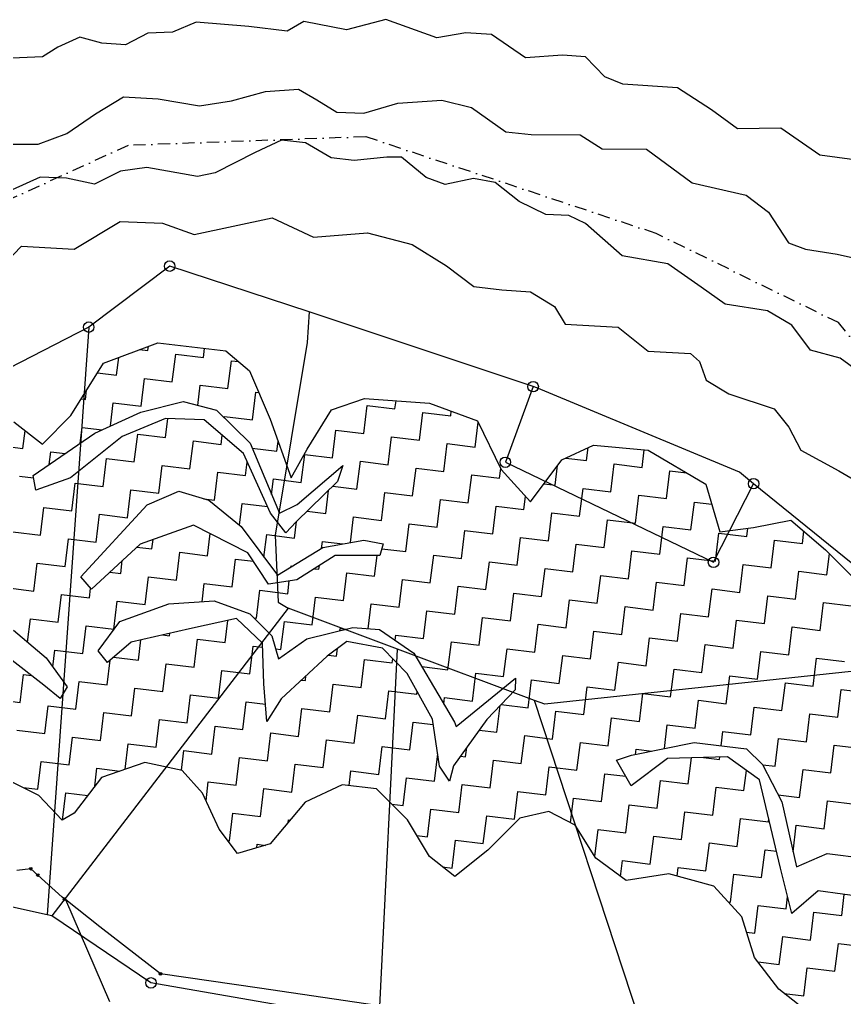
# Model space of a CAD drawing. Header units: metres. Extents: x 302961 to 304417, y 1943136 to 1944048.
# Drawn here: x 303729.3 to 304069.7, y 1943644.2 to 1944047.7 of the extents above; entities that cross this region are included whole.
import ezdxf

# ---------------------------------------------------------------- set-up
doc = ezdxf.new("R2010")
doc.units = ezdxf.units.M
doc.linetypes.add('DASHDOT', pattern=[1, 0.5, -0.25, 0, -0.25])
for name, color, linetype in [('LINE_WATER', 4, 'Continuous'), ('POLY_HATCH', 12, 'Continuous'), ('POLY_PARCEL', 6, 'Continuous'), ('POLY_WATER', 4, 'Continuous'), ('V_BOUND_STREAM_LINE', 7, 'DASHDOT')]:
    doc.layers.add(name, color=color, linetype=linetype)

msp = doc.modelspace()

# ---------------------------------------------------------------- linework, layer by layer
for centre, radius in [((303791.23, 1943945.94), 2.17), ((303757.82, 1943920.77), 2.17), ((303941.22, 1943896.22), 2.17), ((303929.75, 1943865.01), 2.17), ((304032.21, 1943856.18), 2.17), ((304015.69, 1943823.74), 2.17), ((303733.88, 1943697.33), 0.552), ((303736.77, 1943694.73), 0.552), ((303747.83, 1943684.71), 0.552), ((303787.43, 1943653.98), 0.552), ((303783.51, 1943650.22), 2.17)]:
    msp.add_circle(centre, radius)
at = {"layer": 'LINE_WATER'}
for p, q in [((303816.74, 1944014.19), (303830.77, 1944018.02)), ((303830.77, 1944018.02), (303844.44, 1944018.97)), ((303844.44, 1944018.97), (303851.93, 1944014.56)), ((303760.67, 1944008.8), (303772.18, 1944015.84)), ((303772.18, 1944015.84), (303786.51, 1944014.97)), ((303786.51, 1944014.97), (303803.5, 1944012.02)), ((303803.5, 1944012.02), (303816.74, 1944014.19)), ((303851.93, 1944014.56), (303860.2, 1944009.48)), ((303885.43, 1944013.1), (303903.52, 1944014.39)), ((303903.52, 1944014.39), (303915.85, 1944011.43)), ((303860.2, 1944009.48), (303871.37, 1944008.99)), ((303871.37, 1944008.99), (303885.43, 1944013.1)), ((303915.85, 1944011.43), (303929.92, 1944001.27)), ((303748.74, 1944000.64), (303760.67, 1944008.8)), ((303736.98, 1943996.25), (303748.74, 1944000.64)), ((303837.44, 1943997.86), (303826.55, 1943992.88)), ((303847.27, 1943996.82), (303837.44, 1943997.86)), ((303929.92, 1944001.27), (303940.44, 1944000.28)), ((303940.44, 1944000.28), (303960.69, 1944000.14)), ((303960.69, 1944000.14), (303969.76, 1943994.38)), ((303720.21, 1943996.25), (303736.98, 1943996.25)), ((303857.94, 1943990.67), (303847.27, 1943996.82)), ((303969.76, 1943994.38), (303987.97, 1943994.2)), ((303987.97, 1943994.2), (304006.82, 1943980.25)), ((303826.55, 1943992.88), (303810.05, 1943984.38)), ((303867.43, 1943989.51), (303857.94, 1943990.67)), ((303880.8, 1943990.95), (303867.43, 1943989.51)), ((303886.87, 1943990.86), (303880.8, 1943990.95)), ((303897.1, 1943982.5), (303886.87, 1943990.86)), ((303781.84, 1943986.69), (303770.88, 1943985.11)), ((303802.66, 1943982.85), (303781.84, 1943986.69)), ((303737.79, 1943982.67), (303726.22, 1943977.45)), ((303748.66, 1943982.16), (303737.79, 1943982.67)), ((303760.27, 1943979.77), (303748.66, 1943982.16)), ((303770.88, 1943985.11), (303760.27, 1943979.77)), ((303810.05, 1943984.38), (303802.66, 1943982.85)), ((303904.92, 1943979.61), (303897.1, 1943982.5)), ((303916.64, 1943982.06), (303904.92, 1943979.61)), ((303925.6, 1943980.48), (303916.64, 1943982.06)), ((303935.41, 1943972.66), (303925.6, 1943980.48)), ((304006.82, 1943980.25), (304029.1, 1943975.2)), ((304029.1, 1943975.2), (304038.32, 1943968.25)), ((303946.49, 1943967.26), (303935.41, 1943972.66)), ((303801.34, 1943959.03), (303833.52, 1943965.82)), ((303833.52, 1943965.82), (303850.63, 1943957.92)), ((303955.9, 1943966.76), (303946.49, 1943967.26)), ((303962.87, 1943963.49), (303955.9, 1943966.76)), ((304038.32, 1943968.25), (304046.54, 1943955.6)), ((303751.76, 1943952.97), (303770.75, 1943964.39)), ((303770.75, 1943964.39), (303788.26, 1943963.65)), ((303788.26, 1943963.65), (303801.34, 1943959.03)), ((303978.01, 1943950.16), (303962.87, 1943963.49)), ((303850.63, 1943957.92), (303872.87, 1943959.63)), ((303872.87, 1943959.63), (303891.28, 1943954.82)), ((303715.29, 1943938.79), (303730.11, 1943954.21)), ((303730.11, 1943954.21), (303751.76, 1943952.97)), ((303891.28, 1943954.82), (303905.49, 1943946.11)), ((304046.54, 1943955.6), (304053.66, 1943952.99)), ((304053.66, 1943952.99), (304066.67, 1943950.82)), ((303996.8, 1943946.9), (303978.01, 1943950.16)), ((304066.67, 1943950.82), (304078.45, 1943948.22)), ((303905.49, 1943946.11), (303916.69, 1943937.52)), ((304010.6, 1943937.29), (303996.8, 1943946.9)), ((303916.69, 1943937.52), (303928.29, 1943936.11)), ((304020.51, 1943930.26), (304010.6, 1943937.29)), ((303928.29, 1943936.11), (303940.2, 1943935.36)), ((303940.2, 1943935.36), (303950.07, 1943929.26)), ((303950.07, 1943929.26), (303954.42, 1943921.98)), ((304037.91, 1943927.5), (304020.51, 1943930.26)), ((304047.95, 1943921.58), (304037.91, 1943927.5)), ((303954.42, 1943921.98), (303976.3, 1943920.71)), ((303976.3, 1943920.71), (303988.73, 1943910.81)), ((304055.68, 1943911.26), (304047.95, 1943921.58)), ((303988.73, 1943910.81), (304006.22, 1943909.85)), ((304006.22, 1943909.85), (304009.9, 1943906.6)), ((304067.99, 1943907.98), (304055.68, 1943911.26)), ((304009.9, 1943906.6), (304012.57, 1943898.83)), ((304075.05, 1943902.75), (304067.99, 1943907.98)), ((304012.57, 1943898.83), (304022.03, 1943893.25)), ((304022.03, 1943893.25), (304040.74, 1943887.01)), ((304040.74, 1943887.01), (304046.7, 1943879.53)), ((304046.7, 1943879.53), (304051.73, 1943870.07)), ((304051.73, 1943870.07), (304067.34, 1943861.42)), ((304067.34, 1943861.42), (304082.7, 1943852.56))]:
    msp.add_line(p, q, dxfattribs=at)
at = {"layer": 'POLY_HATCH'}
for p, q in [((303763.91, 1943905.86), (303786.35, 1943914.33)), ((303786.35, 1943914.33), (303814.35, 1943910.92)), ((303814.35, 1943910.92), (303824.23, 1943902.71)), ((303750.42, 1943884.37), (303763.91, 1943905.86)), ((303824.23, 1943902.71), (303832.67, 1943882.76)), ((303779.28, 1943885.74), (303796.75, 1943890.03)), ((303796.75, 1943890.03), (303810.52, 1943886.51)), ((303858.06, 1943886.67), (303871.61, 1943891.33)), ((303871.61, 1943891.33), (303898.4, 1943889.46)), ((303898.4, 1943889.46), (303918.21, 1943882.14)), ((303760.35, 1943877.06), (303779.28, 1943885.74)), ((303810.52, 1943886.51), (303824.44, 1943872.91)), ((303848, 1943870.38), (303858.06, 1943886.67)), ((303726.93, 1943881.63), (303738.79, 1943872.47)), ((303738.79, 1943872.47), (303750.42, 1943884.37)), ((303789.5, 1943883.12), (303771.64, 1943875.68)), ((303805.46, 1943882.55), (303789.5, 1943883.12)), ((303821.64, 1943868.67), (303805.46, 1943882.55)), ((303832.67, 1943882.76), (303841.3, 1943858.58)), ((303918.21, 1943882.14), (303928.03, 1943862.02)), ((303734.85, 1943859.55), (303760.35, 1943877.06)), ((303771.64, 1943875.68), (303750.31, 1943858.59)), ((303824.44, 1943872.91), (303836.49, 1943843.96)), ((303832.82, 1943843.95), (303821.64, 1943868.67)), ((303841.3, 1943858.58), (303848, 1943870.38)), ((303953.08, 1943865.98), (303966.1, 1943872.1)), ((303966.1, 1943872.1), (303988.66, 1943870.05)), ((303988.66, 1943870.05), (304012.55, 1943855.93)), ((303940.09, 1943848.64), (303953.08, 1943865.98)), ((303843.81, 1943847.65), (303862.72, 1943863.66)), ((303862.72, 1943863.66), (303860.54, 1943857.06)), ((303928.03, 1943862.02), (303940.09, 1943848.64)), ((303735.94, 1943853.47), (303734.85, 1943859.55)), ((303750.31, 1943858.59), (303735.94, 1943853.47)), ((303860.54, 1943857.06), (303843.38, 1943840.37)), ((303781.93, 1943847.4), (303795, 1943853.14)), ((303795, 1943853.14), (303807.37, 1943849.34)), ((304012.55, 1943855.93), (304018.23, 1943836.31)), ((303807.37, 1943849.34), (303820.71, 1943838.55)), ((303754.5, 1943817.77), (303781.93, 1943847.4)), ((303836.49, 1943843.96), (303843.81, 1943847.65)), ((303839.17, 1943835.85), (303832.82, 1943843.95)), ((303843.38, 1943840.37), (303839.17, 1943835.85)), ((304032.13, 1943838.12), (304047.59, 1943841.14)), ((304047.59, 1943841.14), (304061.88, 1943828.89)), ((303801.08, 1943839.12), (303779.05, 1943831.27)), ((303823.51, 1943827.68), (303801.08, 1943839.12)), ((303820.71, 1943838.55), (303835.67, 1943818.41)), ((304018.23, 1943836.31), (304032.13, 1943838.12)), ((303854.47, 1943829.86), (303871.33, 1943832.84)), ((303871.33, 1943832.84), (303879.4, 1943831.4)), ((303779.05, 1943831.27), (303758.91, 1943812.65)), ((303835.67, 1943818.41), (303854.47, 1943829.86)), ((303879.4, 1943831.4), (303877.89, 1943826.55)), ((304061.88, 1943828.89), (304077.83, 1943812.93)), ((303832.01, 1943814.73), (303823.51, 1943827.68)), ((303859.56, 1943826.49), (303843.68, 1943816.52)), ((303877.89, 1943826.55), (303859.56, 1943826.49)), ((303758.91, 1943812.65), (303754.5, 1943817.77)), ((303843.68, 1943816.52), (303832.01, 1943814.73)), ((303790.94, 1943806.57), (303809.6, 1943807.82)), ((303809.6, 1943807.82), (303824.37, 1943802.49)), ((303770.68, 1943799.35), (303790.94, 1943806.57)), ((303818.84, 1943800.53), (303799.38, 1943796.29)), ((303829.51, 1943790.42), (303818.84, 1943800.53)), ((303824.37, 1943802.49), (303833.4, 1943793.47)), ((303726.8, 1943795.72), (303740.27, 1943784.31)), ((303761.71, 1943787.23), (303770.68, 1943799.35)), ((303799.38, 1943796.29), (303775.37, 1943790.85)), ((303847.78, 1943792.15), (303866.86, 1943796.88)), ((303866.86, 1943796.88), (303877.76, 1943795.99)), ((303877.76, 1943795.99), (303892.01, 1943786.32)), ((303833.4, 1943793.47), (303836.2, 1943783.88)), ((303836.2, 1943783.88), (303847.78, 1943792.15)), ((303775.37, 1943790.85), (303765.53, 1943782.36)), ((303830.1, 1943773.61), (303829.51, 1943790.42)), ((303864.38, 1943791.01), (303856.16, 1943784.97)), ((303879.04, 1943788.34), (303864.38, 1943791.01)), ((303889.21, 1943777.85), (303879.04, 1943788.34)), ((303739.29, 1943773.1), (303725.01, 1943784.22)), ((303740.27, 1943784.31), (303748.97, 1943772.31)), ((303765.53, 1943782.36), (303761.71, 1943787.23)), ((303856.16, 1943784.97), (303837.28, 1943767.45)), ((303892.01, 1943786.32), (303903.68, 1943766.4)), ((303899.68, 1943758.96), (303889.21, 1943777.85)), ((303909.46, 1943756.01), (303933.91, 1943775.93)), ((303933.91, 1943775.93), (303933.77, 1943771.1)), ((303746.05, 1943767.58), (303739.29, 1943773.1)), ((303748.97, 1943772.31), (303746.05, 1943767.58)), ((303831.29, 1943758.05), (303830.1, 1943773.61)), ((303837.28, 1943767.45), (303831.29, 1943758.05)), ((303933.77, 1943771.1), (303922.14, 1943758.87)), ((303903.68, 1943766.4), (303908.8, 1943757.85)), ((303902.62, 1943739.66), (303899.68, 1943758.96)), ((303922.14, 1943758.87), (303908.37, 1943739.84)), ((303908.8, 1943757.85), (303909.46, 1943756.01)), ((303981.87, 1943744.13), (304007.66, 1943749.37)), ((304007.66, 1943749.37), (304029.23, 1943746.74)), ((303975.57, 1943742.11), (303981.87, 1943744.13)), ((304021.39, 1943743.51), (303996.61, 1943742.8)), ((304034.66, 1943733.97), (304021.39, 1943743.51)), ((304029.23, 1943746.74), (304035.91, 1943740.34)), ((303781.03, 1943741.18), (303763.08, 1943734.96)), ((303796.42, 1943737.9), (303781.03, 1943741.18)), ((303906.71, 1943733.44), (303902.62, 1943739.66)), ((303908.37, 1943739.84), (303906.71, 1943733.44)), ((303981.74, 1943731.58), (303975.57, 1943742.11)), ((303996.61, 1943742.8), (303981.74, 1943731.58)), ((304035.91, 1943740.34), (304043.81, 1943724.94)), ((303804.74, 1943728.48), (303796.42, 1943737.9)), ((303737.27, 1943727.59), (303722.39, 1943735.01)), ((303763.08, 1943734.96), (303751.81, 1943720.21)), ((303862.36, 1943731.97), (303847.09, 1943724.72)), ((303876.53, 1943730.24), (303862.36, 1943731.97)), ((304043.26, 1943697.53), (304034.66, 1943733.97)), ((303746.9, 1943717.31), (303737.27, 1943727.59)), ((303811.7, 1943713.61), (303804.74, 1943728.48)), ((303889.36, 1943717.46), (303876.53, 1943730.24)), ((303847.09, 1943724.72), (303832.72, 1943707.55)), ((304043.81, 1943724.94), (304049.86, 1943698.13)), ((303751.81, 1943720.21), (303746.9, 1943717.31)), ((303947.67, 1943720.87), (303935.76, 1943718.12)), ((303958.57, 1943715.34), (303947.67, 1943720.87)), ((303898.4, 1943702.35), (303889.36, 1943717.46)), ((303935.76, 1943718.12), (303922.58, 1943705.01)), ((303967.08, 1943701.68), (303958.57, 1943715.34)), ((303819.25, 1943703.58), (303811.7, 1943713.61)), ((303832.72, 1943707.55), (303819.25, 1943703.58)), ((303922.58, 1943705.01), (303908.96, 1943694.05)), ((304049.86, 1943698.13), (304062.63, 1943703.55)), ((304062.63, 1943703.55), (304077.77, 1943701.71)), ((303908.96, 1943694.05), (303898.4, 1943702.35)), ((303979.64, 1943692.44), (303967.08, 1943701.68)), ((303997.17, 1943695.21), (303979.64, 1943692.44)), ((304015.85, 1943690.13), (303997.17, 1943695.21)), ((304047.97, 1943678.8), (304043.26, 1943697.53)), ((304027.29, 1943677.52), (304015.85, 1943690.13)), ((304058.89, 1943688.18), (304047.97, 1943678.8)), ((304088.67, 1943684.08), (304058.89, 1943688.18)), ((304032.62, 1943660.76), (304027.29, 1943677.52)), ((304042.6, 1943647.63), (304032.62, 1943660.76)), ((304059.57, 1943634.34), (304042.6, 1943647.63))]:
    msp.add_line(p, q, dxfattribs=at)
at = {"layer": 'POLY_HATCH', "linetype": 'Continuous'}
for p, q in [((303782.22, 1943911.08), (303782.44, 1943912.86)), ((303778.83, 1943911.49), (303782.22, 1943911.08)), ((303792.31, 1943898.19), (303793.71, 1943909.68)), ((303793.71, 1943909.68), (303805.2, 1943908.28)), ((303805.2, 1943908.28), (303805.65, 1943911.98)), ((303769.34, 1943900.99), (303770.22, 1943908.24)), ((303815.29, 1943895.39), (303816.69, 1943906.88)), ((303816.69, 1943906.88), (303819.65, 1943906.52)), ((303761.46, 1943901.95), (303769.34, 1943900.99)), ((303779.42, 1943888.1), (303780.82, 1943899.59)), ((303780.82, 1943899.59), (303792.31, 1943898.19)), ((303802.79, 1943888.49), (303803.8, 1943896.79)), ((303803.8, 1943896.79), (303815.29, 1943895.39)), ((303756.45, 1943890.9), (303756.91, 1943894.71)), ((303825.37, 1943882.5), (303826.77, 1943893.99)), ((303826.77, 1943893.99), (303827.98, 1943893.84)), ((303754.66, 1943891.12), (303756.45, 1943890.9)), ((303766.78, 1943880.01), (303767.94, 1943889.5)), ((303767.94, 1943889.5), (303779.42, 1943888.1)), ((303884.21, 1943886.99), (303884.63, 1943890.42)), ((303871.32, 1943876.9), (303872.72, 1943888.39)), ((303872.72, 1943888.39), (303884.21, 1943886.99)), ((303894.3, 1943874.1), (303895.7, 1943885.59)), ((303895.7, 1943885.59), (303907.19, 1943884.19)), ((303907.19, 1943884.19), (303907.42, 1943886.13)), ((303789.51, 1943875.21), (303790.47, 1943883.09)), ((303813.81, 1943883.3), (303813.89, 1943883.9)), ((303813.89, 1943883.9), (303825.37, 1943882.5)), ((303917.27, 1943871.3), (303918.52, 1943881.51)), ((303730.67, 1943870.73), (303731.57, 1943878.05)), ((303754.25, 1943872.87), (303755.05, 1943879.42)), ((303755.05, 1943879.42), (303763.3, 1943878.41)), ((303776.62, 1943865.13), (303778.02, 1943876.61)), ((303778.02, 1943876.61), (303789.51, 1943875.21)), ((303858.44, 1943866.81), (303859.84, 1943878.3)), ((303859.84, 1943878.3), (303871.32, 1943876.9)), ((303799.6, 1943862.33), (303801, 1943873.81)), ((303801, 1943873.81), (303812.49, 1943872.41)), ((303812.49, 1943872.41), (303812.94, 1943876.13)), ((303835.46, 1943869.61), (303835.95, 1943873.59)), ((303881.41, 1943864.01), (303882.81, 1943875.5)), ((303882.81, 1943875.5), (303894.3, 1943874.1)), ((303904.39, 1943861.21), (303905.79, 1943872.7)), ((303905.79, 1943872.7), (303917.27, 1943871.3)), ((303719.18, 1943872.13), (303730.67, 1943870.73)), ((303741.53, 1943864.14), (303742.16, 1943869.33)), ((303742.16, 1943869.33), (303748.05, 1943868.61)), ((303825.3, 1943870.85), (303835.46, 1943869.61)), ((303963.22, 1943865.7), (303963.88, 1943871.05)), ((303986.2, 1943862.9), (303987.09, 1943870.19)), ((303763.73, 1943855.04), (303765.14, 1943866.53)), ((303765.14, 1943866.53), (303776.62, 1943865.13)), ((303822.57, 1943859.53), (303823.25, 1943865.1)), ((303845.55, 1943856.73), (303846.95, 1943868.21)), ((303846.95, 1943868.21), (303858.44, 1943866.81)), ((303868.52, 1943853.93), (303869.92, 1943865.41)), ((303869.92, 1943865.41), (303881.41, 1943864.01)), ((303954.69, 1943866.74), (303963.22, 1943865.7)), ((303973.31, 1943852.81), (303974.71, 1943864.3)), ((303974.71, 1943864.3), (303986.2, 1943862.9)), ((303786.71, 1943852.24), (303788.11, 1943863.73)), ((303788.11, 1943863.73), (303799.6, 1943862.33)), ((303809.69, 1943849.44), (303811.09, 1943860.93)), ((303811.09, 1943860.93), (303822.57, 1943859.53)), ((303891.5, 1943851.13), (303892.9, 1943862.61)), ((303892.9, 1943862.61), (303904.39, 1943861.21)), ((303927.36, 1943858.41), (303927.85, 1943862.4)), ((303950.34, 1943855.61), (303951.31, 1943863.62)), ((303996.29, 1943850.01), (303997.69, 1943861.5)), ((303997.69, 1943861.5), (304004.54, 1943860.66)), ((303729.27, 1943859.24), (303735.04, 1943858.54)), ((303750.85, 1943844.95), (303752.25, 1943856.44)), ((303752.25, 1943856.44), (303763.73, 1943855.04)), ((303833.28, 1943851.69), (303834.06, 1943858.13)), ((303834.06, 1943858.13), (303845.55, 1943856.73)), ((303914.47, 1943848.32), (303915.87, 1943859.81)), ((303915.87, 1943859.81), (303927.36, 1943858.41)), ((303945.73, 1943856.17), (303950.34, 1943855.61)), ((303773.82, 1943842.15), (303775.22, 1943853.64)), ((303775.22, 1943853.64), (303786.71, 1943852.24)), ((303855.64, 1943843.84), (303856.8, 1943853.43)), ((303858.56, 1943855.14), (303868.52, 1943853.93)), ((303878.61, 1943841.04), (303880.01, 1943852.53)), ((303880.01, 1943852.53), (303891.5, 1943851.13)), ((303960.42, 1943842.72), (303961.82, 1943854.21)), ((303961.82, 1943854.21), (303973.31, 1943852.81)), ((303805.32, 1943849.97), (303809.69, 1943849.44)), ((303901.59, 1943838.24), (303902.99, 1943849.72)), ((303902.99, 1943849.72), (303914.47, 1943848.32)), ((303937.45, 1943845.52), (303938.1, 1943850.85)), ((303983.4, 1943839.92), (303984.8, 1943851.41)), ((303984.8, 1943851.41), (303996.29, 1943850.01)), ((304006.37, 1943837.12), (304007.77, 1943848.61)), ((304007.77, 1943848.61), (304014.92, 1943847.74)), ((303737.96, 1943834.87), (303739.36, 1943846.35)), ((303739.36, 1943846.35), (303750.85, 1943844.95)), ((303820.08, 1943839.07), (303821.17, 1943848.04)), ((303821.17, 1943848.04), (303831.54, 1943846.77)), ((303847.91, 1943844.78), (303855.64, 1943843.84)), ((303924.56, 1943835.44), (303925.96, 1943846.92)), ((303925.96, 1943846.92), (303937.45, 1943845.52)), ((303947.54, 1943832.64), (303948.94, 1943844.12)), ((303948.94, 1943844.12), (303960.42, 1943842.72)), ((303760.93, 1943832.06), (303762.33, 1943843.55)), ((303762.33, 1943843.55), (303773.82, 1943842.15)), ((303842.75, 1943833.75), (303843.58, 1943840.56)), ((303865.83, 1943831.87), (303867.12, 1943842.44)), ((303867.12, 1943842.44), (303878.61, 1943841.04)), ((303970.51, 1943829.84), (303971.91, 1943841.32)), ((303971.91, 1943841.32), (303983.4, 1943839.92)), ((303726.47, 1943836.27), (303737.96, 1943834.87)), ((303888.7, 1943828.15), (303890.1, 1943839.64)), ((303890.1, 1943839.64), (303901.59, 1943838.24)), ((303911.67, 1943825.35), (303913.07, 1943836.84)), ((303913.07, 1943836.84), (303924.56, 1943835.44)), ((303993.49, 1943827.04), (303994.89, 1943838.52)), ((303994.89, 1943838.52), (304006.37, 1943837.12)), ((304029.35, 1943834.32), (304029.77, 1943837.81)), ((304052.32, 1943831.52), (304052.94, 1943836.56)), ((303748.05, 1943821.98), (303749.45, 1943833.47)), ((303749.45, 1943833.47), (303760.93, 1943832.06)), ((303783.91, 1943829.26), (303784.39, 1943833.17)), ((303806.88, 1943826.46), (303808, 1943835.59)), ((303830.13, 1943825.87), (303831.26, 1943835.15)), ((303831.26, 1943835.15), (303842.75, 1943833.75)), ((303853.89, 1943829.5), (303854.24, 1943832.35)), ((303854.24, 1943832.35), (303862.71, 1943831.32)), ((303934.65, 1943822.55), (303936.05, 1943834.04)), ((303936.05, 1943834.04), (303947.54, 1943832.64)), ((304016.46, 1943824.23), (304017.86, 1943835.72)), ((304017.86, 1943835.72), (304029.35, 1943834.32)), ((304039.44, 1943821.43), (304040.84, 1943832.92)), ((304040.84, 1943832.92), (304052.32, 1943831.52)), ((303777.7, 1943830.02), (303783.91, 1943829.26)), ((303878.76, 1943829.36), (303888.7, 1943828.15)), ((303957.62, 1943819.75), (303959.02, 1943831.24)), ((303959.02, 1943831.24), (303970.51, 1943829.84)), ((303980.6, 1943816.95), (303982, 1943828.44)), ((303982, 1943828.44), (303993.49, 1943827.04)), ((303771.02, 1943819.18), (303771.66, 1943824.44)), ((303794, 1943816.38), (303795.4, 1943827.86)), ((303795.4, 1943827.86), (303806.88, 1943826.46)), ((303816.97, 1943813.58), (303818.37, 1943825.06)), ((303818.37, 1943825.06), (303825.82, 1943824.16)), ((303875.81, 1943818.06), (303876.84, 1943826.54)), ((303898.78, 1943815.26), (303900.19, 1943826.75)), ((303900.19, 1943826.75), (303911.67, 1943825.35)), ((303921.76, 1943812.46), (303923.16, 1943823.95)), ((303923.16, 1943823.95), (303934.65, 1943822.55)), ((304003.57, 1943814.15), (304004.97, 1943825.64)), ((304004.97, 1943825.64), (304016.46, 1943824.23)), ((304062.41, 1943818.63), (304063.47, 1943827.3)), ((303735.16, 1943811.89), (303736.56, 1943823.38)), ((303736.56, 1943823.38), (303748.05, 1943821.98)), ((303841.3, 1943821.84), (303841.35, 1943822.26)), ((303841.35, 1943822.26), (303841.89, 1943822.2)), ((303850.96, 1943821.09), (303852.83, 1943820.86)), ((303852.83, 1943820.86), (303853.02, 1943822.38)), ((303944.74, 1943809.66), (303946.14, 1943821.15)), ((303946.14, 1943821.15), (303957.62, 1943819.75)), ((304026.55, 1943811.35), (304027.95, 1943822.83)), ((304027.95, 1943822.83), (304039.44, 1943821.43)), ((304049.52, 1943808.55), (304050.92, 1943820.03)), ((304050.92, 1943820.03), (304062.41, 1943818.63)), ((303766.56, 1943819.72), (303771.02, 1943819.18)), ((303781.11, 1943806.29), (303782.51, 1943817.78)), ((303782.51, 1943817.78), (303794, 1943816.38)), ((303839.95, 1943810.78), (303840.59, 1943816.04)), ((303862.92, 1943807.98), (303864.32, 1943819.46)), ((303864.32, 1943819.46), (303875.81, 1943818.06)), ((303885.9, 1943805.17), (303887.3, 1943816.66)), ((303887.3, 1943816.66), (303898.78, 1943815.26)), ((303967.71, 1943806.86), (303969.11, 1943818.35)), ((303969.11, 1943818.35), (303980.6, 1943816.95)), ((303723.67, 1943813.29), (303735.16, 1943811.89)), ((303758.13, 1943809.09), (303758.61, 1943813)), ((303804.57, 1943807.48), (303805.48, 1943814.98)), ((303805.48, 1943814.98), (303816.97, 1943813.58)), ((303827.06, 1943800.69), (303828.46, 1943812.18)), ((303828.46, 1943812.18), (303839.95, 1943810.78)), ((303908.87, 1943802.37), (303910.27, 1943813.86)), ((303910.27, 1943813.86), (303921.76, 1943812.46)), ((303990.69, 1943804.06), (303992.09, 1943815.55)), ((303992.09, 1943815.55), (304003.57, 1943814.15)), ((304013.66, 1943801.26), (304015.06, 1943812.75)), ((304015.06, 1943812.75), (304026.55, 1943811.35)), ((303745.25, 1943799), (303746.65, 1943810.49)), ((303746.65, 1943810.49), (303758.13, 1943809.09)), ((303850.03, 1943797.89), (303851.43, 1943809.38)), ((303851.43, 1943809.38), (303862.92, 1943807.98)), ((303931.85, 1943799.57), (303933.25, 1943811.06)), ((303933.25, 1943811.06), (303944.74, 1943809.66)), ((303954.82, 1943796.77), (303956.22, 1943808.26)), ((303956.22, 1943808.26), (303967.71, 1943806.86)), ((304036.64, 1943798.46), (304038.04, 1943809.95)), ((304038.04, 1943809.95), (304049.52, 1943808.55)), ((303768.22, 1943796.2), (303769.62, 1943807.69)), ((303769.62, 1943807.69), (303781.11, 1943806.29)), ((303873.16, 1943796.36), (303874.41, 1943806.58)), ((303874.41, 1943806.58), (303885.9, 1943805.17)), ((303895.98, 1943792.29), (303897.38, 1943803.77)), ((303897.38, 1943803.77), (303908.87, 1943802.37)), ((303977.8, 1943793.97), (303979.2, 1943805.46)), ((303979.2, 1943805.46), (303990.69, 1943804.06)), ((304059.61, 1943795.66), (304061.01, 1943807.15)), ((304061.01, 1943807.15), (304072.5, 1943805.75)), ((303732.59, 1943790.82), (303733.76, 1943800.4)), ((303733.76, 1943800.4), (303745.25, 1943799)), ((303814.17, 1943790.6), (303815.29, 1943799.75)), ((303826.05, 1943800.81), (303827.06, 1943800.69)), ((303918.96, 1943789.49), (303920.36, 1943800.97)), ((303920.36, 1943800.97), (303931.85, 1943799.57)), ((304000.77, 1943791.17), (304002.17, 1943802.66)), ((304002.17, 1943802.66), (304013.66, 1943801.26)), ((304023.75, 1943788.37), (304025.15, 1943799.86)), ((304025.15, 1943799.86), (304036.64, 1943798.46)), ((303755.33, 1943786.11), (303756.73, 1943797.6)), ((303756.73, 1943797.6), (303768.22, 1943796.2)), ((303837.15, 1943787.8), (303838.55, 1943799.29)), ((303838.55, 1943799.29), (303850.03, 1943797.89)), ((303861.4, 1943795.53), (303861.52, 1943796.49)), ((303861.52, 1943796.49), (303864.05, 1943796.18)), ((303941.93, 1943786.69), (303943.33, 1943798.17)), ((303943.33, 1943798.17), (303954.82, 1943796.77)), ((304046.72, 1943785.57), (304048.12, 1943797.06)), ((304048.12, 1943797.06), (304059.61, 1943795.66)), ((303778.31, 1943783.31), (303779.34, 1943791.75)), ((303788.23, 1943793.76), (303791.2, 1943793.4)), ((303791.2, 1943793.4), (303791.33, 1943794.47)), ((303801.28, 1943780.51), (303802.68, 1943792)), ((303802.68, 1943792), (303814.17, 1943790.6)), ((303884.24, 1943791.59), (303884.5, 1943793.69)), ((303884.5, 1943793.69), (303895.98, 1943792.29)), ((303964.91, 1943783.89), (303966.31, 1943795.37)), ((303966.31, 1943795.37), (303977.8, 1943793.97)), ((303987.88, 1943781.09), (303989.29, 1943792.57)), ((303989.29, 1943792.57), (304000.77, 1943791.17)), ((303824.26, 1943777.71), (303825.66, 1943789.2)), ((303825.66, 1943789.2), (303829.57, 1943788.72)), ((303834.98, 1943788.07), (303837.15, 1943787.8)), ((303860.12, 1943785), (303860.51, 1943788.16)), ((303906.07, 1943779.4), (303907.47, 1943790.89)), ((303907.47, 1943790.89), (303918.96, 1943789.49)), ((303929.05, 1943776.6), (303930.45, 1943788.09)), ((303930.45, 1943788.09), (303941.93, 1943786.69)), ((304010.86, 1943778.28), (304012.26, 1943789.77)), ((304012.26, 1943789.77), (304023.75, 1943788.37)), ((303743, 1943780.55), (303743.85, 1943787.52)), ((303743.85, 1943787.52), (303755.33, 1943786.11)), ((303768.08, 1943784.56), (303778.31, 1943783.31)), ((303856.76, 1943785.41), (303860.12, 1943785)), ((303870.21, 1943772.11), (303871.61, 1943783.6)), ((303871.61, 1943783.6), (303883.1, 1943782.2)), ((303883.1, 1943782.2), (303883.31, 1943783.94)), ((303952.02, 1943773.8), (303953.42, 1943785.29)), ((303953.42, 1943785.29), (303964.91, 1943783.89)), ((304033.84, 1943775.48), (304035.24, 1943786.97)), ((304035.24, 1943786.97), (304046.72, 1943785.57)), ((304056.81, 1943772.68), (304058.21, 1943784.17)), ((304058.21, 1943784.17), (304069.7, 1943782.77)), ((303765.42, 1943773.23), (303766.65, 1943783.33)), ((303788.4, 1943770.43), (303789.8, 1943781.91)), ((303789.8, 1943781.91), (303801.28, 1943780.51)), ((303895.29, 1943780.71), (303906.07, 1943779.4)), ((303975, 1943771), (303976.4, 1943782.49)), ((303976.4, 1943782.49), (303987.88, 1943781.09)), ((303997.97, 1943768.2), (303999.37, 1943779.68)), ((303999.37, 1943779.68), (304010.86, 1943778.28)), ((303729.56, 1943765.94), (303730.96, 1943777.43)), ((303730.96, 1943777.43), (303734.25, 1943777.03)), ((303811.37, 1943767.63), (303812.77, 1943779.11)), ((303812.77, 1943779.11), (303824.26, 1943777.71)), ((303847.23, 1943774.91), (303847.48, 1943776.91)), ((303916.16, 1943766.51), (303917.56, 1943778)), ((303917.56, 1943778), (303929.05, 1943776.6)), ((304020.95, 1943765.4), (304022.35, 1943776.88)), ((304022.35, 1943776.88), (304033.84, 1943775.48)), ((303752.53, 1943763.14), (303753.93, 1943774.63)), ((303753.93, 1943774.63), (303765.42, 1943773.23)), ((303775.51, 1943760.34), (303776.91, 1943771.83)), ((303776.91, 1943771.83), (303788.4, 1943770.43)), ((303845.55, 1943775.12), (303847.23, 1943774.91)), ((303857.32, 1943762.03), (303858.72, 1943773.51)), ((303858.72, 1943773.51), (303870.21, 1943772.11)), ((303939.13, 1943763.71), (303940.53, 1943775.2)), ((303940.53, 1943775.2), (303952.02, 1943773.8)), ((303962.11, 1943760.91), (303963.51, 1943772.4)), ((303963.51, 1943772.4), (303975, 1943771)), ((304043.92, 1943762.6), (304045.32, 1943774.08)), ((304045.32, 1943774.08), (304056.81, 1943772.68)), ((303798.48, 1943757.54), (303799.88, 1943769.03)), ((303799.88, 1943769.03), (303811.37, 1943767.63)), ((303880.3, 1943759.22), (303881.7, 1943770.71)), ((303881.7, 1943770.71), (303893.18, 1943769.31)), ((303893.18, 1943769.31), (303893.32, 1943770.44)), ((303904.35, 1943765.28), (303904.67, 1943767.91)), ((303904.67, 1943767.91), (303916.16, 1943766.51)), ((303985.08, 1943758.11), (303986.48, 1943769.6)), ((303986.48, 1943769.6), (303997.97, 1943768.2)), ((304066.9, 1943759.8), (304068.3, 1943771.28)), ((304068.3, 1943771.28), (304079.79, 1943769.88)), ((303718.07, 1943767.34), (303729.56, 1943765.94)), ((303739.65, 1943753.05), (303741.05, 1943764.54)), ((303741.05, 1943764.54), (303752.53, 1943763.14)), ((303821.46, 1943754.74), (303822.86, 1943766.23)), ((303822.86, 1943766.23), (303830.74, 1943765.27)), ((303844.43, 1943751.94), (303845.83, 1943763.43)), ((303845.83, 1943763.43), (303857.32, 1943762.03)), ((303926.25, 1943753.62), (303927.58, 1943764.6)), ((303928.03, 1943765.06), (303939.13, 1943763.71)), ((304008.06, 1943755.31), (304009.46, 1943766.8)), ((304009.46, 1943766.8), (304020.95, 1943765.4)), ((304031.03, 1943752.51), (304032.43, 1943764)), ((304032.43, 1943764), (304043.92, 1943762.6)), ((303762.62, 1943750.25), (303764.02, 1943761.74)), ((303764.02, 1943761.74), (303775.51, 1943760.34)), ((303867.41, 1943749.14), (303868.81, 1943760.62)), ((303868.81, 1943760.62), (303880.3, 1943759.22)), ((303949.22, 1943750.82), (303950.62, 1943762.31)), ((303950.62, 1943762.31), (303962.11, 1943760.91)), ((303972.2, 1943748.02), (303973.6, 1943759.51)), ((303973.6, 1943759.51), (303985.08, 1943758.11)), ((304054.01, 1943749.71), (304055.41, 1943761.2)), ((304055.41, 1943761.2), (304066.9, 1943759.8)), ((303785.6, 1943747.45), (303787, 1943758.94)), ((303787, 1943758.94), (303798.48, 1943757.54)), ((303808.57, 1943744.65), (303809.97, 1943756.14)), ((303809.97, 1943756.14), (303821.46, 1943754.74)), ((303890.38, 1943746.34), (303891.78, 1943757.82)), ((303891.78, 1943757.82), (303900.01, 1943756.82)), ((303995.37, 1943746.87), (303996.57, 1943756.71)), ((303996.57, 1943756.71), (304008.06, 1943755.31)), ((303728.16, 1943754.45), (303739.65, 1943753.05)), ((303749.73, 1943740.16), (303751.13, 1943751.65)), ((303751.13, 1943751.65), (303762.62, 1943750.25)), ((303831.55, 1943741.85), (303832.95, 1943753.34)), ((303832.95, 1943753.34), (303844.43, 1943751.94)), ((303918.99, 1943754.51), (303926.25, 1943753.62)), ((303936.33, 1943740.74), (303937.73, 1943752.22)), ((303937.73, 1943752.22), (303949.22, 1943750.82)), ((304018.83, 1943748.01), (304019.55, 1943753.91)), ((304019.55, 1943753.91), (304031.03, 1943752.51)), ((303772.83, 1943738.34), (303774.11, 1943748.85)), ((303774.11, 1943748.85), (303785.6, 1943747.45)), ((303854.52, 1943739.05), (303855.92, 1943750.54)), ((303855.92, 1943750.54), (303867.41, 1943749.14)), ((303877.5, 1943736.25), (303878.9, 1943747.74)), ((303878.9, 1943747.74), (303890.38, 1943746.34)), ((303913.36, 1943743.54), (303913.83, 1943747.38)), ((303959.31, 1943737.94), (303960.71, 1943749.42)), ((303960.71, 1943749.42), (303972.2, 1943748.02)), ((304041.12, 1943739.62), (304042.52, 1943751.11)), ((304042.52, 1943751.11), (304054.01, 1943749.71)), ((304064.1, 1943736.82), (304065.5, 1943748.31)), ((304065.5, 1943748.31), (304076.98, 1943746.91)), ((303796.1, 1943737.97), (303797.08, 1943746.05)), ((303797.08, 1943746.05), (303808.57, 1943744.65)), ((303818.66, 1943731.76), (303820.06, 1943743.25)), ((303820.06, 1943743.25), (303831.55, 1943741.85)), ((303900.47, 1943733.45), (303901.85, 1943744.74)), ((303911.23, 1943743.8), (303913.36, 1943743.54)), ((303983.42, 1943744.45), (303983.68, 1943746.62)), ((303983.68, 1943746.62), (303990.21, 1943745.83)), ((304011.55, 1943743.23), (304018.15, 1943742.42)), ((304018.15, 1943742.42), (304018.27, 1943743.42)), ((303736.84, 1943730.08), (303738.24, 1943741.56)), ((303738.24, 1943741.56), (303749.73, 1943740.16)), ((303841.63, 1943728.96), (303843.03, 1943740.45)), ((303843.03, 1943740.45), (303854.52, 1943739.05)), ((303923.45, 1943730.65), (303924.85, 1943742.14)), ((303924.85, 1943742.14), (303936.33, 1943740.74)), ((303946.42, 1943727.85), (303947.82, 1943739.34)), ((303947.82, 1943739.34), (303959.31, 1943737.94)), ((304005.26, 1943732.33), (304006.57, 1943743.08)), ((304035.95, 1943740.25), (304041.12, 1943739.62)), ((303760.32, 1943731.34), (303761.22, 1943738.76)), ((303761.22, 1943738.76), (303770.72, 1943737.61)), ((303865.27, 1943731.61), (303866.01, 1943737.65)), ((303866.01, 1943737.65), (303877.5, 1943736.25)), ((303969.4, 1943725.05), (303970.8, 1943736.54)), ((303970.8, 1943736.54), (303979.45, 1943735.48)), ((304028.23, 1943729.53), (304029.25, 1943737.86)), ((304051.21, 1943726.73), (304052.61, 1943738.22)), ((304052.61, 1943738.22), (304064.1, 1943736.82)), ((303806.22, 1943725.34), (303807.17, 1943733.16)), ((303807.17, 1943733.16), (303818.66, 1943731.76)), ((303887.58, 1943723.36), (303888.98, 1943734.85)), ((303888.98, 1943734.85), (303900.47, 1943733.45)), ((303910.56, 1943720.56), (303911.96, 1943732.05)), ((303911.96, 1943732.05), (303923.45, 1943730.65)), ((303992.37, 1943722.25), (303993.77, 1943733.73)), ((303993.77, 1943733.73), (304005.26, 1943732.33)), ((303730.81, 1943730.81), (303736.84, 1943730.08)), ((303746.95, 1943717.34), (303748.33, 1943728.68)), ((303748.33, 1943728.68), (303757.43, 1943727.57)), ((303828.75, 1943718.88), (303830.15, 1943730.36)), ((303830.15, 1943730.36), (303841.63, 1943728.96)), ((303933.53, 1943717.76), (303934.93, 1943729.25)), ((303934.93, 1943729.25), (303946.42, 1943727.85)), ((304015.35, 1943719.45), (304016.75, 1943730.93)), ((304016.75, 1943730.93), (304028.23, 1943729.53)), ((304042.33, 1943727.82), (304051.21, 1943726.73)), ((303882.86, 1943723.94), (303887.58, 1943723.36)), ((303956.67, 1943716.3), (303957.91, 1943726.45)), ((303957.91, 1943726.45), (303969.4, 1943725.05)), ((303979.48, 1943712.16), (303980.88, 1943723.65)), ((303980.88, 1943723.65), (303992.37, 1943722.25)), ((304061.3, 1943713.85), (304062.7, 1943725.33)), ((304062.7, 1943725.33), (304074.18, 1943723.93)), ((303815.86, 1943708.79), (303817.26, 1943720.28)), ((303817.26, 1943720.28), (303828.75, 1943718.88)), ((303897.67, 1943710.47), (303899.07, 1943721.96)), ((303899.07, 1943721.96), (303910.56, 1943720.56)), ((303920.65, 1943707.67), (303922.05, 1943719.16)), ((303922.05, 1943719.16), (303933.53, 1943717.76)), ((304002.46, 1943709.36), (304003.86, 1943720.85)), ((304003.86, 1943720.85), (304015.35, 1943719.45)), ((303840.1, 1943716.36), (303840.23, 1943717.48)), ((303840.23, 1943717.48), (303840.95, 1943717.39)), ((304025.43, 1943706.56), (304026.83, 1943718.05)), ((304026.83, 1943718.05), (304038.32, 1943716.65)), ((304038.32, 1943716.65), (304038.47, 1943717.85)), ((304048.47, 1943704.27), (304049.81, 1943715.25)), ((304049.81, 1943715.25), (304061.3, 1943713.85)), ((303893.21, 1943711.02), (303897.67, 1943710.47)), ((303966.64, 1943702.4), (303968, 1943713.56)), ((303968, 1943713.56), (303979.48, 1943712.16)), ((303815.28, 1943708.86), (303815.86, 1943708.79)), ((303827.17, 1943705.91), (303827.34, 1943707.39)), ((303827.34, 1943707.39), (303830.76, 1943706.97)), ((303907.76, 1943697.59), (303909.16, 1943709.07)), ((303909.16, 1943709.07), (303920.65, 1943707.67)), ((303989.57, 1943699.27), (303990.97, 1943710.76)), ((303990.97, 1943710.76), (304002.46, 1943709.36)), ((304012.55, 1943696.47), (304013.95, 1943707.96)), ((304013.95, 1943707.96), (304025.43, 1943706.56)), ((304035.52, 1943693.67), (304036.92, 1943705.16)), ((304036.92, 1943705.16), (304041.6, 1943704.59)), ((303977.29, 1943694.17), (303978.08, 1943700.67)), ((303978.08, 1943700.67), (303989.57, 1943699.27)), ((303903.85, 1943698.06), (303907.76, 1943697.59)), ((304000.62, 1943694.27), (304001.06, 1943697.87)), ((304001.06, 1943697.87), (304012.55, 1943696.47)), ((304022.63, 1943683.58), (304024.03, 1943695.07)), ((304024.03, 1943695.07), (304035.52, 1943693.67)), ((304021.69, 1943683.7), (304022.63, 1943683.58)), ((304045.61, 1943680.78), (304046.22, 1943685.77)), ((304068.58, 1943677.98), (304069.65, 1943686.7)), ((304032.72, 1943670.7), (304034.12, 1943682.18)), ((304034.12, 1943682.18), (304045.61, 1943680.78)), ((304055.7, 1943667.9), (304057.1, 1943679.38)), ((304057.1, 1943679.38), (304068.58, 1943677.98)), ((304029.33, 1943671.11), (304032.72, 1943670.7)), ((304042.81, 1943657.81), (304044.21, 1943669.3)), ((304044.21, 1943669.3), (304055.7, 1943667.9)), ((304065.78, 1943655.01), (304067.18, 1943666.5)), ((304067.18, 1943666.5), (304078.67, 1943665.1)), ((304034.05, 1943658.88), (304042.81, 1943657.81)), ((304052.9, 1943644.92), (304054.3, 1943656.41)), ((304054.3, 1943656.41), (304065.78, 1943655.01)), ((304044.79, 1943645.91), (304052.9, 1943644.92))]:
    msp.add_line(p, q, dxfattribs=at)
at = {"layer": 'POLY_PARCEL'}
for p, q in [((303848.86, 1943927.13), (303847.94, 1943914.48)), ((303757.82, 1943920.77), (303740.68, 1943678.34)), ((303847.94, 1943914.48), (303834.75, 1943834.98)), ((303941.22, 1943896.22), (303929.75, 1943865.01)), ((303929.75, 1943865.01), (304015.69, 1943823.74)), ((304015.69, 1943823.74), (304032.21, 1943856.18)), ((303834.75, 1943834.98), (303836.03, 1943807.27)), ((303840.13, 1943804.87), (303742.56, 1943677.92)), ((303836.03, 1943807.27), (303840.13, 1943804.87)), ((303885.25, 1943787.87), (303840.13, 1943804.87)), ((303877.64, 1943633.93), (303885.25, 1943787.87)), ((303941.84, 1943766.78), (303885.25, 1943787.87)), ((304109.4, 1943782.6), (303946.07, 1943765.2)), ((303988.82, 1943623.91), (303941.84, 1943766.78)), ((303946.07, 1943765.2), (303941.84, 1943766.78)), ((303733.88, 1943697.33), (303728.12, 1943696.57)), ((303746.89, 1943685.63), (303733.88, 1943697.33)), ((303740.68, 1943678.34), (303710.67, 1943684.98)), ((303748.39, 1943684.44), (303746.89, 1943685.63)), ((303766.52, 1943642.42), (303748.39, 1943684.44)), ((303762.47, 1943673.39), (303748.39, 1943684.44)), ((303742.56, 1943677.92), (303740.68, 1943678.34)), ((303783.51, 1943650.22), (303742.56, 1943677.92)), ((303787.43, 1943653.98), (303762.47, 1943673.39)), ((303828.23, 1943648.03), (303787.43, 1943653.98)), ((303877.64, 1943633.93), (303783.51, 1943650.22)), ((303885.24, 1943639.65), (303828.23, 1943648.03))]:
    msp.add_line(p, q, dxfattribs=at)
at = {"layer": 'POLY_WATER'}
for p, q in [((303802.21, 1944046.62), (303792.44, 1944042.52)), ((303823.92, 1944044.85), (303802.21, 1944046.62)), ((303846.53, 1944046.8), (303839.73, 1944042.92)), ((303864.23, 1944043.47), (303846.53, 1944046.8)), ((303880.49, 1944047.66), (303864.23, 1944043.47)), ((303901.5, 1944040.1), (303880.49, 1944047.66)), ((303782.22, 1944042), (303772.95, 1944037.25)), ((303792.44, 1944042.52), (303782.22, 1944042)), ((303839.73, 1944042.92), (303823.92, 1944044.85)), ((303913.38, 1944042.18), (303901.5, 1944040.1)), ((303924.04, 1944041.47), (303913.38, 1944042.18)), ((303754.21, 1944040.41), (303745.02, 1944036.24)), ((303763.17, 1944037.85), (303754.21, 1944040.41)), ((303772.95, 1944037.25), (303763.17, 1944037.85)), ((303938.02, 1944031.83), (303924.04, 1944041.47)), ((303745.02, 1944036.24), (303738.79, 1944032.3)), ((303738.79, 1944032.3), (303722.96, 1944031.58)), ((303953.31, 1944032.9), (303938.02, 1944031.83)), ((303962.81, 1944032.33), (303953.31, 1944032.9)), ((303970.77, 1944024.01), (303962.81, 1944032.33)), ((303978.21, 1944021.05), (303970.77, 1944024.01)), ((304000.83, 1944019.47), (303978.21, 1944021.05)), ((304014.89, 1944010.4), (304000.83, 1944019.47)), ((304025.57, 1944002.63), (304014.89, 1944010.4)), ((304043.4, 1944002.81), (304025.57, 1944002.63)), ((304059.56, 1943991.73), (304043.4, 1944002.81)), ((304079.69, 1943988.98), (304059.56, 1943991.73)), ((303791.23, 1943945.94), (303757.82, 1943920.77)), ((303848.86, 1943927.13), (303791.23, 1943945.94)), ((303941.22, 1943896.22), (303848.86, 1943927.13)), ((303757.82, 1943920.77), (303594.11, 1943836.57)), ((303942.77, 1943895.7), (303941.22, 1943896.22)), ((304026.36, 1943860.89), (303942.77, 1943895.7)), ((304032.21, 1943856.18), (304026.36, 1943860.89)), ((304099.48, 1943801.48), (304032.21, 1943856.18))]:
    msp.add_line(p, q, dxfattribs=at)
at = {"layer": 'V_BOUND_STREAM_LINE', "ltscale": 10}
for p, q in [((303872.15, 1943999.32), (303774.08, 1943995.74)), ((303992, 1943959.4), (303872.15, 1943999.32)), ((303774.08, 1943995.74), (303681.66, 1943953.51)), ((304067.29, 1943922.61), (303992, 1943959.4)), ((304159.5, 1943809.54), (304067.29, 1943922.61))]:
    msp.add_line(p, q, dxfattribs=at)

doc.saveas('drawing.dxf')
